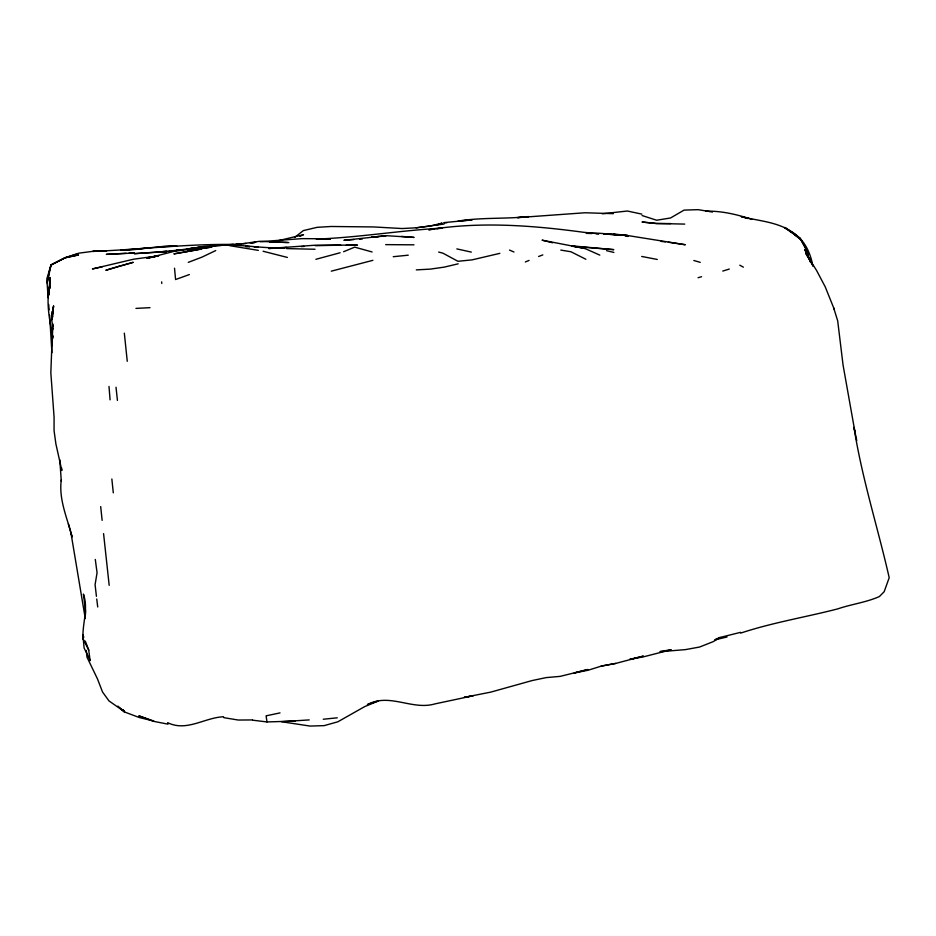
<?xml version="1.0" encoding="UTF-8"?>
<svg xmlns="http://www.w3.org/2000/svg" width="936" height="936" viewBox="0 0 936 936"><rect width="100%" height="100%" fill="white"/><g stroke="black" fill="none" stroke-linecap="round" stroke-linejoin="round"><path stroke-width="1.4" d="M61.542 467.778L61.823 470.457L55.914 444.027L54.066 430.7L54.077 417.175L50.837 372.82L52.673 323.809L52.931 326.488M90.102 660.664L88.733 650.087L83.023 638.773C82.087 623.692 88.698 608.997 83.409 594.056L85.656 611.465L85.071 618.614M52.17 345.653L52.615 327.951M61.285 479.899C58.605 499.719 67.392 518.216 72.095 536.995L68.398 523.856M53.375 306.786L51.749 319.773L53.598 306.06L51.749 319.773L52.931 329.156M879.606 596.337L884.146 591.739L889.2 577.711C877.839 527.565 861.939 478.319 853.983 427.354L856.756 440.587M294.641 237.487L303.322 230.595L317.117 227.331L331.168 226.489L373.639 226.945L402.094 228.536L416.157 227.811L444.038 224.043M740.598 632.338L720.018 637.463L713.15 641.675L699.578 647.033L685.491 649.607L660.266 651.702M189.388 274.552L175.582 279.536L174.517 268.187M77.162 254.054L64.818 257.856L51.024 264.993L46.8 278.94L48.169 297.753M215.725 250.567L202.059 257.096L188.265 262.361M299.93 236.363L303.533 234.655L277.337 240.915M525.33 261.975L529.062 260.43M343.606 251.725L354.674 247.139L372.095 251.959M715.49 639.323L720.018 637.463M879.36 596.571C866.011 602.445 851.608 604.165 837.802 608.856L837.72 608.891C805.486 617.21 772.434 622.58 740.739 633.087M538.61 256.487L542.833 254.896M436.948 225.061L442.12 223.119L430.244 226.032M660.196 651.433L671.194 649.724L643.617 656.803L629.752 659.353L643.406 656.101L615.818 663.402L601.731 665.976L588.042 670.258L574.201 672.996L587.855 669.509L560.196 676.365L546.097 677.617L532.186 680.542L490.733 692.125L464.42 697.332M722.767 271.066L729.296 269.053M340.107 252.755L315.877 259.307M698.057 277.723L701.579 276.705M601.146 666.139L615.818 663.402M372.902 260.325L331.285 271.171M499.836 253.352L472.048 259.88L457.938 261.284L442.927 253.188L438.68 252.065M64.724 257.833L78.554 254.92L64.818 257.856L78.811 253.165L92.606 251.363L106.645 250.942L92.769 251.386C139.651 249.608 186.358 243.816 233.438 244.46L229.285 244.741M458.195 263.812L444.307 267.111L430.349 269.112L416.321 269.884M714.601 639.932L727.015 636.983M155.364 256.476L146.964 258.359L174.271 251.304L188.218 249.444L200.877 248.882M102.246 266.83L92.418 268.936L133.579 259.202L158.675 255.844M266.432 715.771L280.028 712.893M189.353 251.281L201.638 248.964L173.885 253.878L187.996 251.538M158.196 255.75L147.127 257.833L155.61 256.522M464.291 697.32L473.16 695.764L434.983 703.884C412.226 710.623 389.528 692.535 367.392 704.597L378.109 701.052L364.572 706.668L337.896 721.773L324.172 725.634L310.073 726.067L281.326 721.703L309.243 719.913M223.564 716.742C204.574 717.584 186.545 732.046 167.638 722.662M251.749 242.986L254.522 242.553M202.433 246.952L189.692 248.684L203.592 246.472L241.523 244.109M211.723 247.139L201.802 248.473C229.858 240.505 258.394 249.725 286.767 247.513L268.784 248.531M416.157 227.811L430.115 226.044M434.222 229.109L428.735 229.776C480.145 221.305 532.525 225.412 583.842 232.315L598.853 233.789L596.056 233.684M436.972 228.77L442.471 228.103C400.315 230.396 358.558 237.522 316.38 239.101L330.303 238.809L301.965 238.645L260.091 241.687M602.211 213.794L627.366 211.021L641.839 214.122M231.952 245.115L240.33 244.12M243.126 243.793L245.911 243.465M250.111 242.974L255.692 242.307M148.73 247.911L120.709 250.321C139.511 250.158 157.938 245.548 176.822 246.086L162.735 246.624M211.77 247.046L188.089 250.403L193.775 249.713M393.249 256.71L408.248 255.177M444.109 222.604L472.095 219.913L458.102 221.083C481.396 217.269 505.101 219.118 528.536 216.59L517.503 217.632L584.965 212.764L613.291 213.665M196.619 249.421L200.866 248.964M202.445 246.905L175.956 250.474L183.07 249.807M241.465 244.214L231.52 245.255L259.389 241.324L288.838 242.588M323.271 719.234L337.264 717.818M236.083 244.706L241.593 244.167M222.382 245.15L219.586 245.384L222.358 245.209M226.582 244.787L240.692 244.109M378.846 236.516L343.898 240.306L353.878 239.569M381.654 236.293L385.854 235.954L371.686 237.182L385.667 235.65L414.075 237.416L401.439 236.399M183.163 249.678L162.209 251.667L166.491 251.468M185.971 249.467L188.779 249.245M359.553 239.16L362.361 238.949M301.263 246.589L304.071 246.414M268.901 248.485L315.034 245.22L357.447 245.103L346.308 245.127M166.608 251.433L134.328 253.668L166.784 251.597M170.925 251.351L175.079 251.105L169.428 251.316M162.63 251.854L165.438 251.69M171.066 251.351L175.278 251.105M295.238 721.083L266.994 721.937L252.661 720.193M269.568 241.944L287.574 242.459M135.954 308.4L150.017 307.675M273.101 248.215L284.404 247.701M169.334 251.339L175.032 251.082M705.604 211.173C721.363 210.74 737.229 214.496 752.123 219.445M126.149 253.305L106.341 254.358L134.468 253.001L128.922 253.211M315.303 245.7L340.704 245.15M385.679 244.635L413.981 244.822M670.644 223.575L656.545 223.564L642.014 222.019L656.312 223.447L684.731 224.102M444.132 222.745L446.998 222.709M252.416 719.936L238.282 720.041L223.891 717.666M603.626 233.778L627.541 235.509L685.316 244.741L668.304 242.213M315.022 249.257L286.662 248.59M591.868 233.532L586.275 233.333L599.017 233.228L627.635 235.556L613.454 233.965M603.708 233.883L620.907 235.369M572.411 246.32L613.805 249.643L572.165 245.899M661.144 241.394L665.438 241.886M229.566 245.653L258.348 250.368M625.213 236.012L628.079 236.434M560.793 250.087L570.937 251.761L585.877 259.26M712.553 212.051L698.151 209.664L684.052 210.109L670.539 217.983L656.639 220.229L642.084 215.537M657.271 259.459L641.698 256.452M572.153 246.016L584.953 248.496L599.8 255.119M168.024 724.16L153.574 721.328L138.844 715.829L153.761 721.036L139.253 717.514L124.546 711.98L120.44 708.435M263.098 251.246L287.387 257.435M456.838 248.906L471.323 252.1M584.953 248.496L542.049 240.166L552.638 242.787M606.528 250.661L613.876 252.439M748.051 218.533L741.324 216.672C761.541 221.621 785.292 222.23 800.058 239.031L794.605 234.889M693.833 260.5L700.233 262.349M509.512 250.076L513.958 252.018M739.779 265.192L743.383 267.158M784.953 227.939L787.375 229.554M789.797 231.169C802.632 236.925 809.453 250.251 812.354 263.367M789.633 231.145L800.163 238.376L808.938 254.323L800.163 238.376L784.801 227.46L791.341 232.421M117.842 706.13L124.5 711.781L108.962 700.888L102.515 691.973L97.508 678.974L86.989 657.142L86.323 650.45M122.698 709.839L124.546 711.98L122.944 709.71M90.008 659.974L84.135 648.051L82.824 634.667L83.807 637.229M833.637 307.769L837.697 320.873L843.055 365.017L854.86 431.402M834.304 309.418L825.224 286.849L816.648 270.598L805.884 253.516L813.267 266.28L804.749 249.502L810.927 262.396L809.511 258.406L810.564 262.349M85.281 641.09L88.733 650.087M52.79 336.925C49.596 320.159 45.876 302.784 49.678 285.796L48.695 295.285L50.006 277.501L50.053 288.311M52.755 336.878L51.41 330.314L52.884 338.305M84.989 616.789L70.96 532.982M266.128 715.97L266.994 721.937M95.296 559.424L97.063 572.762L95.086 584.696L96.431 596.326M96.747 598.981L97.718 606.973M52.861 316.801L52.217 311.454L52.24 315.584M109.184 585.339L103.568 533.614M116.017 387.235L117.433 400.432M127.261 361.308L124.324 333.134M111.852 479.01L113.303 492.851M100.69 506.598L102.141 520.381M49.631 315.186L51.925 352.767M161.647 281.876L161.788 283.491M108.997 386.428L110.074 399.836M48.695 304.493L49.117 309.875M61.296 481.174L59.799 459.693M82.824 634.667L83.023 638.773M49.783 269.252L47.151 283.046L51.024 264.993L49.783 269.252M64.537 258.102L51.129 264.888L64.537 258.102M119.293 266.14L105.815 270.282L133.251 262.314L119.34 266.187M202.059 248.321L188.089 250.403L202.059 248.321M330.303 238.809L316.228 238.703L330.268 238.844M249.783 246.624L245.56 246.425L249.772 246.636M258.254 247.046L254.019 246.835L258.219 247.046"/></g></svg>
